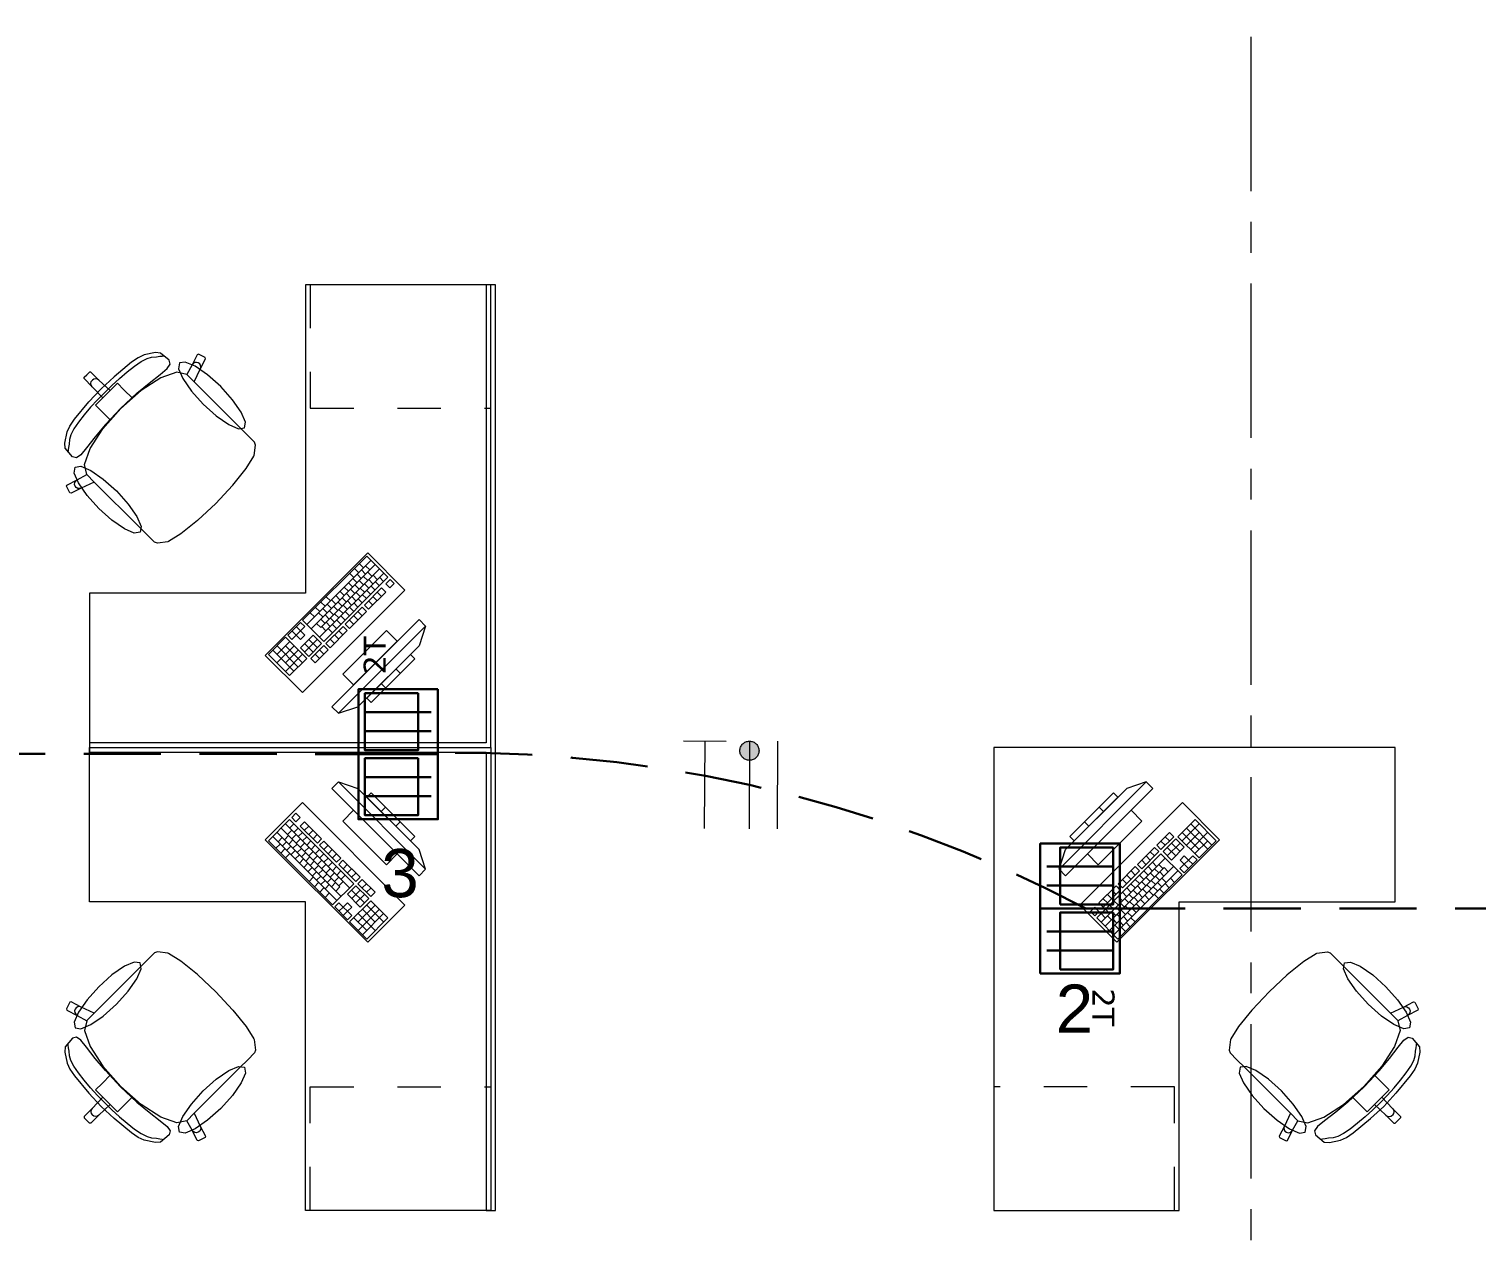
# Model space of a CAD drawing. Header units: inches. Extents: x -19 to 5698, y -728 to 92.
# Drawn here: x 294.611 to 299.299, y 12.737 to 16.637 of the extents above; entities that cross this region are included whole.
import ezdxf

# ---------------------------------------------------------------- set-up
doc = ezdxf.new("R2010")
doc.units = ezdxf.units.IN
doc.header["$MEASUREMENT"] = 0
for name, pattern in [('HIDDEN', [0.375, 0.25, -0.125]), ('Punto & Raya', [0.65, 0.5, -0.075, 0, -0.075]), ('Rayas', [0.282222, 0.141111, -0.141111]), ('RAYITAS', [0.375, 0.25, -0.125])]:
    doc.linetypes.add(name, pattern=pattern)
doc.layers.get('0').update_dxf_attribs({"color": 61})
for name, color, linetype, lineweight in [('00 conduct tomacorr', 120, 'HIDDEN', 30), ('00 IE LUZ EMERGENCIA', 253, 'Continuous', 0), ('T-TECHO-E', 150, 'Continuous', 20), ('TOMACORRIENTE', 22, 'RAYITAS', 9)]:
    doc.layers.add(name, color=color, linetype=linetype, lineweight=lineweight)
doc.layers.add('Interior - Mobiliario', color=7, linetype='Continuous')
doc.layers.add('Marcador - Secciones', color=7, linetype='Continuous')
doc.styles.add('Annotative', font='arial.ttf')

# ---------------------------------------------------------------- blocks, each defined once
blk = doc.blocks.new('CAJA POP UP 6 MODULOS')
at = {"layer": '00 conduct tomacorr', "linetype": 'Continuous'}
for p, q in [((-0.095, -0.165), (-0.095, -0.0151)), ((-0.052, -0.165), (-0.052, -0.0151)), ((0.052, -0.165), (0.052, -0.0151)), ((0.095, -0.165), (0.095, -0.0151)), ((0, -0.165), (0, -0.18))]:
    blk.add_line(p, q, dxfattribs=at)
for points in [[(-0.147, 0), (0.147, 0), (0.147, -0.18), (-0.147, -0.18)], [(0, 0), (0.147, 0), (0.147, -0.18), (0, -0.18)]]:
    blk.add_lwpolyline(points, close=True, dxfattribs=at)
for points in [[(-0.138, -0.045), (-0.009, -0.045), (-0.009, -0.165), (-0.138, -0.165), (-0.138, -0.045)], [(0.009, -0.045), (0.138, -0.045), (0.138, -0.165), (0.009, -0.165), (0.009, -0.045)]]:
    blk.add_lwpolyline(points, dxfattribs=at)
at = {"color": 1, "insert": (-0.1807, -0.168), "char_height": 0.05, "attachment_point": 1, "rotation": 180}
blk.add_mtext_dynamic_manual_height_columns('{\\fVerdana|b0|i0|c0|p34;2T}', width=0.000481, gutter_width=0.1561, heights=[0], dxfattribs=at)
blk = doc.blocks.new('a')
at = {"layer": 'TOMACORRIENTE', "ltscale": 0.05}
h = blk.add_hatch(color=4, dxfattribs=at)
edge = h.paths.add_edge_path()
edge.add_arc((0, 0.0752), 0.0211, 0, 360)
at = {"layer": 'TOMACORRIENTE', "color": 4}
for p, q in [((-0.1455, 0.0963), (-0.0515, 0.0963)), ((-0.0985, 0.0963), (-0.0985, -0.0966)), ((0, 0.0963), (0, -0.0963)), ((0.0623, -0.0963), (0.0623, 0.0963))]:
    blk.add_line(p, q, dxfattribs=at)
blk.add_circle((0, 0.0752), 0.0211, dxfattribs=at)
blk = doc.blocks.new('CABLE 3FACE')
at = {"layer": 'T-TECHO-E', "rotation": 59.94170052614085}
blk.add_blockref('a', (0, 0), dxfattribs=at)

msp = doc.modelspace()

# ---------------------------------------------------------------- linework, layer by layer
at = {"layer": '00 conduct tomacorr'}
for p, q in [((295.7889, 14.2856, -0.0007), (287.4015, 14.2985, -0.0007)), ((301.3566, 13.7856, -0.0007), (298.0348, 13.7856, -0.0007))]:
    msp.add_line(p, q, dxfattribs=at)
msp.add_arc((295.9973, 9.9274, -0.0007), 4.3632, 62.161, 92.7372, dxfattribs=at)
at = {"layer": 'Interior - Mobiliario', "color": 175, "linetype": 'Rayas', "lineweight": 13}
for p, q in [((295.5226, 15.8073), (295.5226, 15.4073)), ((295.5226, 15.4073), (296.1076, 15.4073)), ((295.5226, 12.8073), (295.5226, 13.2073)), ((295.5226, 13.2073), (296.1076, 13.2073)), ((298.3223, 13.2073), (297.7373, 13.2073)), ((298.3223, 12.8073), (298.3223, 13.2073))]:
    msp.add_line(p, q, dxfattribs=at)
at = {"layer": 'Interior - Mobiliario', "color": 175, "linetype": 'Continuous', "lineweight": 13}
for p, q in [((296.1226, 15.8073), (296.0926, 15.8073)), ((296.0926, 15.8073), (296.0926, 14.3223)), ((296.1226, 14.3223), (296.1226, 15.8073)), ((294.9654, 15.5709), (294.9437, 15.556)), ((294.9846, 15.5799), (294.9654, 15.5709)), ((294.975, 15.5583), (294.9939, 15.5683)), ((295.0208, 15.5877), (294.9846, 15.5799)), ((294.9939, 15.5683), (295.0086, 15.5722)), ((295.0086, 15.5722), (295.024, 15.5733)), ((295.0376, 15.5858), (295.0208, 15.5877)), ((295.024, 15.5733), (295.0348, 15.5754)), ((295.0348, 15.5754), (295.0428, 15.5762)), ((295.0654, 15.5626), (295.0376, 15.5858)), ((295.0428, 15.5762), (295.0473, 15.577)), ((295.1568, 15.5806), (295.1398, 15.5475)), ((295.1608, 15.582), (295.1568, 15.5806)), ((295.1822, 15.5711), (295.1608, 15.582)), ((295.1665, 15.534), (295.1835, 15.5671)), ((295.1835, 15.5671), (295.1822, 15.5711)), ((294.8076, 15.5244), (294.799, 15.5159)), ((294.8118, 15.5244), (294.8076, 15.5244)), ((294.8379, 15.4984), (294.8118, 15.5244)), ((294.9437, 15.556), (294.887, 15.5092)), ((294.9047, 15.5037), (294.9294, 15.5249)), ((294.9294, 15.5249), (294.9532, 15.5435)), ((294.9532, 15.5435), (294.975, 15.5583)), ((295.0365, 15.5167), (295.0588, 15.5354)), ((295.0905, 15.524), (295.0386, 15.5056)), ((295.0588, 15.5354), (295.0688, 15.5497)), ((295.0688, 15.5497), (295.0654, 15.5626)), ((295.1225, 15.5165), (295.0905, 15.524)), ((295.1398, 15.5475), (295.1225, 15.5165)), ((295.1434, 15.5521), (295.1398, 15.5475)), ((295.1486, 15.555), (295.1434, 15.5521)), ((295.1469, 15.4922), (295.1665, 15.534)), ((295.1544, 15.5557), (295.1486, 15.555)), ((295.16, 15.5542), (295.1544, 15.5557)), ((295.1646, 15.5506), (295.16, 15.5542)), ((295.1675, 15.5455), (295.1646, 15.5506)), ((295.1665, 15.534), (295.1681, 15.5396)), ((295.1681, 15.5396), (295.1675, 15.5455)), ((294.7905, 15.5074), (294.799, 15.5159)), ((294.7905, 15.5031), (294.7905, 15.5074)), ((294.8166, 15.477), (294.7905, 15.5031)), ((294.8122, 15.4876), (294.8134, 15.4934)), ((294.8133, 15.4819), (294.8122, 15.4876)), ((294.8166, 15.477), (294.8133, 15.4819)), ((294.8134, 15.4934), (294.8167, 15.4983)), ((294.8505, 15.4405), (294.8166, 15.477)), ((294.8215, 15.5015), (294.8167, 15.4983)), ((294.8273, 15.5027), (294.8215, 15.5015)), ((294.833, 15.5016), (294.8273, 15.5027)), ((294.8379, 15.4984), (294.833, 15.5016)), ((294.8744, 15.4644), (294.8379, 15.4984)), ((294.887, 15.5092), (294.8448, 15.4701)), ((294.8566, 15.4584), (294.88, 15.4812)), ((294.8981, 15.488), (294.8744, 15.4644)), ((294.88, 15.4812), (294.9047, 15.5037)), ((294.9192, 15.4669), (294.8981, 15.488)), ((294.961, 15.4561), (295.0004, 15.4888)), ((295.0386, 15.5056), (294.9747, 15.4643)), ((295.0004, 15.4888), (295.0365, 15.5167)), ((295.1227, 15.5165), (295.1225, 15.5165)), ((295.1227, 15.5165), (295.1469, 15.4922)), ((295.2948, 15.3444), (295.1469, 15.4922)), ((294.7589, 15.3712), (294.8057, 15.4279)), ((294.8057, 15.4279), (294.8448, 15.4701)), ((294.8338, 15.4349), (294.8112, 15.4103)), ((294.8269, 15.4169), (294.8505, 15.4405)), ((294.8566, 15.4584), (294.8338, 15.4349)), ((294.8505, 15.4405), (294.8625, 15.4524)), ((294.8744, 15.4644), (294.8625, 15.4524)), ((294.9083, 15.4066), (294.961, 15.4561)), ((294.9466, 15.4395), (294.9087, 15.4062)), ((294.9466, 15.4395), (294.9192, 15.4669)), ((294.9747, 15.4643), (294.9466, 15.4395)), ((294.79, 15.3855), (294.7714, 15.3617)), ((294.8112, 15.4103), (294.79, 15.3855)), ((294.8481, 15.3957), (294.8269, 15.4169)), ((294.8754, 15.3683), (294.8481, 15.3957)), ((294.9083, 15.4066), (294.8588, 15.3539)), ((294.8754, 15.3683), (294.9087, 15.4062)), ((294.7272, 15.2941), (294.735, 15.3303)), ((294.735, 15.3303), (294.744, 15.3495)), ((294.744, 15.3495), (294.7589, 15.3712)), ((294.7566, 15.3399), (294.7466, 15.321)), ((294.7714, 15.3617), (294.7566, 15.3399)), ((294.8093, 15.2764), (294.8506, 15.3402)), ((294.8588, 15.3539), (294.8261, 15.3146)), ((294.8506, 15.3402), (294.8754, 15.3683)), ((295.3203, 15.3189), (295.2948, 15.3444)), ((294.7291, 15.2774), (294.7272, 15.2941)), ((294.7416, 15.2909), (294.7395, 15.2801)), ((294.7427, 15.3063), (294.7416, 15.2909)), ((294.7466, 15.321), (294.7427, 15.3063)), ((294.8261, 15.3146), (294.7982, 15.2784)), ((295.3422, 15.2969), (295.3203, 15.3189)), ((295.3411, 15.2537), (295.3451, 15.2876)), ((295.3451, 15.2876), (295.3422, 15.2969)), ((294.7523, 15.2495), (294.7291, 15.2774)), ((294.7388, 15.2721), (294.738, 15.2676)), ((294.7395, 15.2801), (294.7388, 15.2721)), ((294.7652, 15.2461), (294.7523, 15.2495)), ((294.7796, 15.2561), (294.7652, 15.2461)), ((294.7982, 15.2784), (294.7796, 15.2561)), ((294.791, 15.2244), (294.8093, 15.2764)), ((295.3153, 15.2115), (295.3402, 15.2516)), ((295.3402, 15.2516), (295.3411, 15.2537)), ((294.7674, 15.1751), (294.7984, 15.1924)), ((294.7984, 15.1924), (294.791, 15.2244)), ((294.7985, 15.1922), (294.7984, 15.1924)), ((294.7985, 15.1922), (294.8227, 15.168)), ((295.2717, 15.1579), (295.3153, 15.2115)), ((294.733, 15.1541), (294.7343, 15.1581)), ((294.7438, 15.1327), (294.733, 15.1541)), ((294.7343, 15.1581), (294.7674, 15.1751)), ((294.7809, 15.1484), (294.7478, 15.1314)), ((294.7592, 15.1605), (294.7599, 15.1663)), ((294.7607, 15.1549), (294.7592, 15.1605)), ((294.7599, 15.1663), (294.7628, 15.1715)), ((294.7643, 15.1503), (294.7607, 15.1549)), ((294.7628, 15.1715), (294.7674, 15.1751)), ((294.7694, 15.1475), (294.7643, 15.1503)), ((294.7753, 15.1468), (294.7694, 15.1475)), ((294.7809, 15.1484), (294.7753, 15.1468)), ((294.8227, 15.168), (294.7809, 15.1484)), ((294.9705, 15.0201), (294.8227, 15.168)), ((295.2162, 15.0987), (295.2711, 15.157)), ((295.2711, 15.157), (295.2717, 15.1579)), ((294.7478, 15.1314), (294.7438, 15.1327)), ((295.2162, 15.0987), (295.1579, 15.0439)), ((294.9961, 14.9946), (294.9705, 15.0201)), ((295.157, 15.0432), (295.1034, 14.9996)), ((295.1579, 15.0439), (295.157, 15.0432)), ((295.018, 14.9727), (294.9961, 14.9946)), ((295.0273, 14.9698), (295.018, 14.9727)), ((295.0612, 14.9738), (295.0273, 14.9698)), ((295.0633, 14.9747), (295.0612, 14.9738)), ((295.1034, 14.9996), (295.0633, 14.9747)), ((295.7056, 14.9278), (295.4979, 14.72)), ((295.7194, 14.914), (295.5116, 14.7063)), ((295.7742, 14.8592), (295.7056, 14.9278)), ((295.7331, 14.9003), (295.5254, 14.6926)), ((295.7605, 14.8729), (295.5528, 14.6652)), ((295.7468, 14.8866), (295.5564, 14.6962)), ((295.6503, 14.8724), (295.664, 14.8587)), ((295.6658, 14.8879), (295.6796, 14.8742)), ((295.6744, 14.869), (295.6881, 14.8553)), ((295.6814, 14.9035), (295.6951, 14.8898)), ((295.6882, 14.8829), (295.7019, 14.8692)), ((295.695, 14.8622), (295.7087, 14.8485)), ((295.7021, 14.8967), (295.7158, 14.883)), ((295.7088, 14.8761), (295.7226, 14.8624)), ((295.726, 14.8658), (295.7397, 14.8521)), ((295.5665, 14.6515), (295.7742, 14.8592)), ((295.6328, 14.8275), (295.6465, 14.8138)), ((295.6467, 14.8413), (295.6604, 14.8276)), ((295.6535, 14.8207), (295.6672, 14.807)), ((295.6605, 14.8552), (295.6742, 14.8415)), ((295.6673, 14.8346), (295.681, 14.8208)), ((295.6811, 14.8484), (295.6949, 14.8347)), ((295.6845, 14.8243), (295.6982, 14.8106)), ((295.7534, 14.8246), (295.698, 14.7692)), ((295.6983, 14.8382), (295.712, 14.8244)), ((295.7051, 14.8175), (295.7188, 14.8038)), ((295.7122, 14.852), (295.7259, 14.8383)), ((295.719, 14.8314), (295.7327, 14.8176)), ((295.7328, 14.8452), (295.7465, 14.8315)), ((295.7467, 14.8591), (295.7604, 14.8453)), ((295.7671, 14.8109), (295.7534, 14.8246)), ((295.7811, 14.8523), (295.7672, 14.8385)), ((295.7672, 14.8385), (295.7809, 14.8248)), ((295.7809, 14.8248), (295.7948, 14.8386)), ((295.7948, 14.8386), (295.7811, 14.8523)), ((295.5568, 14.7789), (295.5705, 14.7652)), ((295.5741, 14.7962), (295.5878, 14.7825)), ((295.5774, 14.7721), (295.5911, 14.7584)), ((295.5913, 14.786), (295.605, 14.7722)), ((295.6051, 14.7998), (295.6188, 14.7861)), ((295.6119, 14.7792), (295.6256, 14.7655)), ((295.619, 14.8136), (295.6327, 14.7999)), ((295.6258, 14.793), (295.6395, 14.7793)), ((295.6291, 14.7689), (295.6428, 14.7552)), ((295.6396, 14.8069), (295.6533, 14.7931)), ((295.6429, 14.7828), (295.6566, 14.769)), ((295.6568, 14.7966), (295.6705, 14.7829)), ((295.6636, 14.776), (295.6773, 14.7623)), ((295.6706, 14.8105), (295.6843, 14.7967)), ((295.6774, 14.7898), (295.6911, 14.7761)), ((295.6913, 14.8037), (295.705, 14.79)), ((295.698, 14.7692), (295.7117, 14.7555)), ((295.7117, 14.7555), (295.7671, 14.8109)), ((295.7118, 14.7831), (295.7255, 14.7694)), ((295.7257, 14.7969), (295.7394, 14.7832)), ((295.7395, 14.8108), (295.7532, 14.7971)), ((295.5222, 14.7443), (295.5359, 14.7306)), ((295.5395, 14.7616), (295.5532, 14.7479)), ((295.5497, 14.7444), (295.5634, 14.7307)), ((295.5565, 14.7238), (295.5702, 14.7101)), ((295.5636, 14.7583), (295.5773, 14.7445)), ((295.5704, 14.7376), (295.5841, 14.7239)), ((295.5842, 14.7515), (295.5979, 14.7378)), ((295.5875, 14.7274), (295.6013, 14.7137)), ((295.8753, 14.7224), (295.5925, 14.4396)), ((295.5981, 14.7653), (295.6118, 14.7516)), ((295.6014, 14.7412), (295.6151, 14.7275)), ((295.6152, 14.7551), (295.629, 14.7414)), ((295.622, 14.7344), (295.6357, 14.7207)), ((295.6911, 14.7623), (295.6357, 14.7069)), ((295.6359, 14.7483), (295.6496, 14.7346)), ((295.6494, 14.6932), (295.7048, 14.7486)), ((295.6495, 14.7208), (295.6632, 14.7071)), ((295.6497, 14.7621), (295.6634, 14.7484)), ((295.6634, 14.7346), (295.6771, 14.7209)), ((295.6772, 14.7485), (295.6909, 14.7348)), ((295.7048, 14.7486), (295.6911, 14.7623)), ((295.8965, 14.7012), (295.8753, 14.7224)), ((295.491, 14.7131), (295.4495, 14.6716)), ((295.4633, 14.6854), (295.477, 14.6717)), ((295.4909, 14.6856), (295.477, 14.6717)), ((295.4772, 14.6993), (295.4909, 14.6856)), ((295.4909, 14.6856), (295.5047, 14.6994)), ((295.5046, 14.6718), (295.4909, 14.6856)), ((295.5047, 14.6994), (295.491, 14.7131)), ((295.4979, 14.72), (295.5665, 14.6515)), ((295.5427, 14.7099), (295.5564, 14.6962)), ((295.5598, 14.6997), (295.5736, 14.686)), ((295.6288, 14.7), (295.5734, 14.6446)), ((295.5737, 14.7135), (295.5874, 14.6998)), ((295.5805, 14.6929), (295.5942, 14.6792)), ((295.5871, 14.6309), (295.6425, 14.6863)), ((295.5943, 14.7067), (295.608, 14.693)), ((295.6082, 14.7206), (295.6219, 14.7069)), ((295.6137, 14.4184), (295.8965, 14.7012)), ((295.6149, 14.6862), (295.6286, 14.6724)), ((295.7692, 14.6871), (295.6278, 14.5457)), ((295.6425, 14.6863), (295.6288, 14.7)), ((295.6357, 14.7069), (295.6494, 14.6932)), ((295.8046, 14.6517), (295.7692, 14.6871)), ((295.8965, 14.7012), (295.8753, 14.6376)), ((295.4425, 14.6647), (295.3872, 14.6093)), ((295.47, 14.6372), (295.4146, 14.5818)), ((295.4563, 14.6509), (295.4147, 14.6094)), ((295.4149, 14.637), (295.4834, 14.5684)), ((295.4424, 14.6371), (295.4973, 14.5822)), ((295.5111, 14.5961), (295.4425, 14.6647)), ((295.4495, 14.6716), (295.4632, 14.6579)), ((295.4632, 14.6579), (295.477, 14.6717)), ((295.477, 14.6717), (295.4907, 14.658)), ((295.5322, 14.672), (295.4906, 14.6304)), ((295.4906, 14.6304), (295.518, 14.603)), ((295.4907, 14.658), (295.5046, 14.6718)), ((295.5459, 14.6583), (295.5043, 14.6167)), ((295.5045, 14.6443), (295.5319, 14.6169)), ((295.518, 14.603), (295.5596, 14.6446)), ((295.5183, 14.6581), (295.5457, 14.6307)), ((295.5664, 14.6377), (295.5249, 14.5962)), ((295.5596, 14.6446), (295.5322, 14.672)), ((295.5802, 14.624), (295.5664, 14.6377)), ((295.5734, 14.6446), (295.5871, 14.6309)), ((295.5872, 14.6585), (295.6009, 14.6448)), ((295.6011, 14.6723), (295.6148, 14.6586)), ((295.6632, 14.5103), (295.8046, 14.6517)), ((295.8753, 14.6376), (295.6773, 14.4396)), ((295.3872, 14.6093), (295.4557, 14.5407)), ((295.401, 14.6231), (295.4696, 14.5545)), ((295.4974, 14.6098), (295.442, 14.5544)), ((295.4837, 14.6235), (295.4421, 14.582)), ((295.4557, 14.5407), (295.5111, 14.5961)), ((295.5249, 14.5962), (295.5386, 14.5824)), ((295.5386, 14.5824), (295.5802, 14.624)), ((295.5387, 14.61), (295.5525, 14.5963)), ((295.5526, 14.6238), (295.5663, 14.6101)), ((295.847, 14.6093), (295.7056, 14.4679)), ((295.7198, 14.4537), (295.8612, 14.5952)), ((295.8612, 14.5952), (295.847, 14.6093)), ((295.6278, 14.5457), (295.6632, 14.5103)), ((295.7999, 14.5622), (295.814, 14.548)), ((295.7527, 14.515), (295.7669, 14.5009)), ((295.5925, 14.4396), (295.6137, 14.4184)), ((295.6137, 14.4184), (295.6773, 14.4396)), ((295.7056, 14.4679), (295.7198, 14.4537)), ((294.8076, 14.3223), (294.8076, 14.2923)), ((296.0926, 14.3223), (294.8076, 14.3223)), ((296.1226, 14.2923), (296.1226, 14.3223)), ((294.8076, 14.2923), (296.0926, 14.2923)), ((296.0926, 14.2923), (296.0926, 12.8073)), ((296.1226, 12.8073), (296.1226, 14.2923)), ((295.6137, 14.1962), (295.5925, 14.175)), ((295.5925, 14.175), (295.8753, 13.8921)), ((295.8965, 13.9134), (295.6137, 14.1962)), ((295.6137, 14.1962), (295.6773, 14.175)), ((295.6773, 14.175), (295.8753, 13.977)), ((295.7198, 14.1608), (295.7056, 14.1467)), ((295.8612, 14.0194), (295.7198, 14.1608)), ((298.2312, 14.1962), (297.9484, 13.9134)), ((297.9696, 13.8921), (298.2525, 14.175)), ((297.9696, 13.977), (298.1676, 14.175)), ((298.1252, 14.1608), (297.9838, 14.0194)), ((298.1393, 14.1467), (298.1252, 14.1608)), ((298.2312, 14.1962), (298.1676, 14.175)), ((298.2525, 14.175), (298.2312, 14.1962)), ((295.7056, 14.1467), (295.847, 14.0053)), ((295.7527, 14.0996), (295.7669, 14.1137)), ((297.9979, 14.0053), (298.1393, 14.1467)), ((298.0922, 14.0996), (298.078, 14.1137)), ((295.4557, 14.0739), (295.3872, 14.0053)), ((295.6634, 13.8662), (295.4557, 14.0739)), ((295.4763, 14.0945), (295.4626, 14.0807)), ((295.4626, 14.0807), (295.4764, 14.0669)), ((295.4901, 14.0806), (295.4763, 14.0945)), ((295.4764, 14.0669), (295.4901, 14.0806)), ((295.504, 14.0668), (295.4903, 14.0531)), ((295.5594, 14.0114), (295.504, 14.0668)), ((295.6632, 14.1043), (295.6278, 14.0689)), ((295.6278, 14.0689), (295.7692, 13.9275)), ((295.8046, 13.9629), (295.6632, 14.1043)), ((295.7999, 14.0524), (295.814, 14.0666)), ((298.045, 14.0524), (298.0309, 14.0666)), ((298.1817, 14.1043), (298.0403, 13.9629)), ((298.0757, 13.9275), (298.2171, 14.0689)), ((298.2171, 14.0689), (298.1817, 14.1043)), ((298.3892, 14.0739), (298.3338, 14.0185)), ((298.4578, 14.0053), (298.3892, 14.0739)), ((295.4009, 14.019), (295.6086, 13.8113)), ((295.4146, 14.0328), (295.6223, 13.825)), ((295.4283, 14.0465), (295.6187, 13.8561)), ((295.4388, 14.0085), (295.4525, 14.0222)), ((295.442, 14.0602), (295.6497, 13.8525)), ((295.4491, 14.0257), (295.4628, 14.0394)), ((295.4559, 14.0463), (295.4696, 14.06)), ((295.4629, 14.0118), (295.4766, 14.0256)), ((295.4697, 14.0325), (295.4834, 14.0462)), ((295.4836, 14.0186), (295.4973, 14.0324)), ((295.4903, 14.0531), (295.5457, 13.9977)), ((295.4974, 14.0048), (295.5111, 14.0185)), ((295.5041, 14.0392), (295.5178, 14.0529)), ((295.518, 14.0254), (295.5317, 14.0391)), ((295.5318, 14.0115), (295.5455, 14.0252)), ((295.847, 14.0053), (295.8612, 14.0194)), ((297.9838, 14.0194), (297.9979, 14.0053)), ((298.3063, 14.0321), (298.2648, 13.9906)), ((298.2785, 13.9769), (298.32, 14.0184)), ((298.3062, 14.0046), (298.2925, 14.0183)), ((298.32, 14.0184), (298.3063, 14.0321)), ((298.3338, 14.0185), (298.4024, 13.9499)), ((298.3475, 14.0048), (298.4029, 14.0602)), ((298.4025, 13.9775), (298.3477, 14.0324)), ((298.3612, 13.9911), (298.4028, 14.0326)), ((298.4301, 13.9776), (298.3615, 14.0462)), ((298.375, 13.9774), (298.4303, 14.0328)), ((298.4439, 13.9915), (298.3754, 14.06)), ((295.3872, 14.0053), (295.5949, 13.7976)), ((295.4114, 13.9811), (295.4251, 13.9948)), ((295.4182, 14.0017), (295.4319, 14.0154)), ((295.427, 13.9655), (295.4407, 13.9792)), ((295.432, 13.9879), (295.4457, 14.0016)), ((295.4459, 13.974), (295.4596, 13.9877)), ((295.4527, 13.9947), (295.4664, 14.0084)), ((295.4597, 13.9602), (295.4734, 13.9739)), ((295.4665, 13.9808), (295.4802, 13.9945)), ((295.4768, 13.998), (295.4905, 14.0117)), ((295.4804, 13.967), (295.4941, 13.9807)), ((295.4906, 13.9842), (295.5043, 13.9979)), ((295.5045, 13.9703), (295.5182, 13.984)), ((295.5112, 13.9909), (295.525, 14.0047)), ((295.5251, 13.9771), (295.5388, 13.9908)), ((295.5389, 13.9632), (295.5527, 13.977)), ((295.5457, 13.9977), (295.5594, 14.0114)), ((295.5663, 14.0045), (295.5526, 13.9907)), ((295.5526, 13.9907), (295.608, 13.9354)), ((295.6217, 13.9491), (295.5663, 14.0045)), ((295.5664, 13.9769), (295.5802, 13.9906)), ((295.5803, 13.963), (295.594, 13.9768)), ((295.8965, 13.9134), (295.8753, 13.977)), ((297.9484, 13.9134), (297.9696, 13.977)), ((298.2579, 13.9837), (298.2025, 13.9283)), ((298.2716, 13.97), (298.2579, 13.9837)), ((298.2648, 13.9906), (298.2785, 13.9769)), ((298.2923, 13.9907), (298.2786, 14.0045)), ((298.3269, 14.0116), (298.2853, 13.97)), ((298.2991, 13.9563), (298.3406, 13.9979)), ((298.3266, 13.9565), (298.2992, 13.9839)), ((298.3128, 13.9426), (298.3543, 13.9842)), ((298.3405, 13.9703), (298.313, 13.9977)), ((298.3543, 13.9842), (298.3269, 14.0116)), ((298.3887, 13.9636), (298.4302, 14.0052)), ((298.4024, 13.9499), (298.4578, 14.0053)), ((295.4425, 13.9499), (295.4563, 13.9636)), ((295.4736, 13.9463), (295.4873, 13.9601)), ((295.4874, 13.9325), (295.5011, 13.9462)), ((295.4942, 13.9531), (295.5079, 13.9668)), ((295.5013, 13.9186), (295.515, 13.9324)), ((295.5081, 13.9393), (295.5218, 13.953)), ((295.5183, 13.9565), (295.532, 13.9702)), ((295.5219, 13.9254), (295.5356, 13.9391)), ((295.5322, 13.9426), (295.5459, 13.9563)), ((295.5357, 13.9116), (295.5495, 13.9253)), ((295.546, 13.9288), (295.5597, 13.9425)), ((295.5528, 13.9494), (295.5665, 13.9631)), ((295.5598, 13.9149), (295.5736, 13.9286)), ((295.5666, 13.9356), (295.5804, 13.9493)), ((295.5805, 13.9217), (295.5942, 13.9354)), ((295.5941, 13.9492), (295.6078, 13.9629)), ((295.608, 13.9354), (295.6217, 13.9491)), ((295.6286, 13.9421), (295.6149, 13.9284)), ((295.6149, 13.9284), (295.6703, 13.873)), ((295.684, 13.8868), (295.6286, 13.9421)), ((295.6288, 13.9146), (295.6425, 13.9283)), ((295.7692, 13.9275), (295.8046, 13.9629)), ((298.0403, 13.9629), (298.0757, 13.9275)), ((298.2784, 13.9631), (298.0707, 13.7554)), ((298.0844, 13.7417), (298.2921, 13.9494)), ((298.2025, 13.9283), (298.2162, 13.9146)), ((298.2162, 13.9146), (298.2716, 13.97)), ((298.23, 13.9284), (298.2163, 13.9421)), ((298.2439, 13.9423), (298.2302, 13.956)), ((298.2577, 13.9561), (298.244, 13.9698)), ((298.2644, 13.9217), (298.2507, 13.9354)), ((298.2851, 13.9149), (298.2714, 13.9286)), ((298.347, 13.8945), (298.2784, 13.9631)), ((298.2853, 13.97), (298.3128, 13.9426)), ((298.3541, 13.929), (298.3402, 13.9152)), ((298.3542, 13.9566), (298.3403, 13.9427)), ((298.3403, 13.9427), (298.3541, 13.929)), ((298.3539, 13.9015), (298.3955, 13.943)), ((298.3541, 13.929), (298.3679, 13.9429)), ((298.3678, 13.9153), (298.3541, 13.929)), ((298.3679, 13.9429), (298.3542, 13.9566)), ((298.3817, 13.9567), (298.3679, 13.9429)), ((298.3816, 13.9292), (298.3679, 13.9429)), ((298.3955, 13.943), (298.3817, 13.9567)), ((295.5151, 13.9048), (295.5288, 13.9185)), ((295.5187, 13.8738), (295.5324, 13.8875)), ((295.529, 13.8909), (295.5427, 13.9047)), ((295.5428, 13.8771), (295.5565, 13.8908)), ((295.5496, 13.8977), (295.5633, 13.9115)), ((295.5567, 13.8633), (295.5704, 13.877)), ((295.5634, 13.8839), (295.5772, 13.8976)), ((295.5737, 13.9011), (295.5874, 13.9148)), ((295.5773, 13.87), (295.591, 13.8838)), ((295.5875, 13.8872), (295.6013, 13.9009)), ((295.5943, 13.9079), (295.608, 13.9216)), ((295.6014, 13.8734), (295.6151, 13.8871)), ((295.6082, 13.894), (295.6219, 13.9077)), ((295.622, 13.8802), (295.6357, 13.8939)), ((295.6426, 13.9007), (295.6563, 13.9144)), ((295.6564, 13.8869), (295.6702, 13.9006)), ((295.6703, 13.873), (295.684, 13.8868)), ((295.6909, 13.8798), (295.6772, 13.8661)), ((295.7325, 13.8383), (295.6909, 13.8798)), ((295.8753, 13.8921), (295.8965, 13.9134)), ((297.9484, 13.9134), (297.9696, 13.8921)), ((298.0981, 13.728), (298.2885, 13.9184)), ((298.1119, 13.7143), (298.3196, 13.922)), ((298.1256, 13.7005), (298.3333, 13.9083)), ((298.1393, 13.6868), (298.347, 13.8945)), ((298.1955, 13.9214), (298.1402, 13.866)), ((298.1539, 13.8523), (298.2093, 13.9077)), ((298.1677, 13.8661), (298.154, 13.8798)), ((298.1816, 13.88), (298.1678, 13.8937)), ((298.1954, 13.8938), (298.1817, 13.9075)), ((298.2091, 13.8663), (298.1953, 13.88)), ((298.2093, 13.9077), (298.1955, 13.9214)), ((298.2229, 13.8802), (298.2092, 13.8939)), ((298.2367, 13.894), (298.223, 13.9077)), ((298.2435, 13.8734), (298.2298, 13.8871)), ((298.2506, 13.9079), (298.2369, 13.9216)), ((298.2574, 13.8872), (298.2437, 13.9009)), ((298.2712, 13.9011), (298.2575, 13.9148)), ((298.2746, 13.877), (298.2608, 13.8907)), ((298.2884, 13.8908), (298.2747, 13.9045)), ((298.2952, 13.8702), (298.2815, 13.8839)), ((298.3023, 13.9047), (298.2885, 13.9184)), ((298.3228, 13.8703), (298.309, 13.884)), ((298.3402, 13.9152), (298.3539, 13.9015)), ((295.536, 13.8565), (295.5497, 13.8702)), ((295.5533, 13.8392), (295.567, 13.8529)), ((295.5705, 13.8494), (295.5842, 13.8631)), ((295.5706, 13.8218), (295.5843, 13.8356)), ((295.5911, 13.8562), (295.6049, 13.8699)), ((295.5949, 13.7976), (295.6634, 13.8662)), ((295.605, 13.8423), (295.6187, 13.8561)), ((295.6152, 13.8595), (295.629, 13.8732)), ((295.6704, 13.8593), (295.6429, 13.8318)), ((295.6429, 13.8318), (295.6845, 13.7903)), ((295.6566, 13.8455), (295.6982, 13.804)), ((295.6568, 13.818), (295.6842, 13.8454)), ((295.7119, 13.8177), (295.6704, 13.8593)), ((295.6706, 13.8041), (295.6981, 13.8316)), ((295.6772, 13.8661), (295.7188, 13.8246)), ((295.6911, 13.8523), (295.7048, 13.866)), ((295.7049, 13.8384), (295.7186, 13.8521)), ((295.7188, 13.8246), (295.7325, 13.8383)), ((298.1332, 13.8591), (298.0778, 13.8037)), ((298.0916, 13.79), (298.1469, 13.8453)), ((298.1192, 13.8176), (298.1055, 13.8314)), ((298.1331, 13.8315), (298.1194, 13.8452)), ((298.1469, 13.8453), (298.1332, 13.8591)), ((298.1402, 13.866), (298.1539, 13.8523)), ((298.1675, 13.8248), (298.1538, 13.8385)), ((298.1814, 13.8386), (298.1676, 13.8523)), ((298.1881, 13.818), (298.1744, 13.8317)), ((298.1952, 13.8525), (298.1815, 13.8662)), ((298.202, 13.8318), (298.1883, 13.8455)), ((298.2158, 13.8457), (298.2021, 13.8594)), ((298.2192, 13.8216), (298.2055, 13.8353)), ((298.2297, 13.8595), (298.216, 13.8732)), ((298.233, 13.8354), (298.2193, 13.8491)), ((298.2469, 13.8493), (298.2332, 13.863)), ((298.2537, 13.8286), (298.2399, 13.8423)), ((298.2607, 13.8631), (298.247, 13.8768)), ((298.2675, 13.8425), (298.2538, 13.8562)), ((298.2708, 13.8184), (298.2571, 13.8321)), ((298.2814, 13.8563), (298.2676, 13.87)), ((298.2881, 13.8357), (298.2744, 13.8494)), ((298.3055, 13.853), (298.2917, 13.8667)), ((295.6155, 13.8044), (295.6018, 13.7907)), ((295.6018, 13.7907), (295.6433, 13.7491)), ((295.6294, 13.7906), (295.6155, 13.8044)), ((295.6156, 13.7768), (295.6294, 13.7906)), ((295.6431, 13.8043), (295.6294, 13.7906)), ((295.6294, 13.7906), (295.6432, 13.7767)), ((295.6569, 13.7904), (295.6431, 13.8043)), ((295.6432, 13.7767), (295.6569, 13.7904)), ((295.7188, 13.8108), (295.6503, 13.7422)), ((295.6778, 13.7421), (295.7327, 13.7969)), ((295.678, 13.7145), (295.7465, 13.7831)), ((295.6845, 13.7903), (295.7119, 13.8177)), ((295.6914, 13.7834), (295.7329, 13.7418)), ((295.7051, 13.7971), (295.7605, 13.7417)), ((295.7742, 13.7554), (295.7188, 13.8108)), ((298.064, 13.7898), (298.0501, 13.776)), ((298.0777, 13.7761), (298.064, 13.7898)), ((298.0778, 13.8037), (298.0916, 13.79)), ((298.1054, 13.8038), (298.0917, 13.8175)), ((298.1121, 13.7694), (298.0984, 13.7831)), ((298.126, 13.7832), (298.1123, 13.7969)), ((298.1398, 13.7971), (298.1261, 13.8108)), ((298.1466, 13.7764), (298.1329, 13.7902)), ((298.1537, 13.8109), (298.1399, 13.8246)), ((298.1605, 13.7903), (298.1467, 13.804)), ((298.1743, 13.8041), (298.1606, 13.8178)), ((298.1776, 13.78), (298.1639, 13.7937)), ((298.1915, 13.7939), (298.1778, 13.8076)), ((298.1983, 13.7732), (298.1846, 13.787)), ((298.2053, 13.8077), (298.1916, 13.8214)), ((298.2121, 13.7871), (298.1984, 13.8008)), ((298.226, 13.8009), (298.2122, 13.8147)), ((298.2398, 13.8148), (298.2261, 13.8285)), ((295.6295, 13.763), (295.6432, 13.7767)), ((295.657, 13.7629), (295.6432, 13.7767)), ((295.6433, 13.7491), (295.657, 13.7629)), ((295.6503, 13.7422), (295.7056, 13.6868)), ((295.664, 13.7559), (295.7055, 13.7144)), ((295.6777, 13.7696), (295.7331, 13.7143)), ((295.6918, 13.7007), (295.7604, 13.7692)), ((295.7056, 13.6868), (295.7742, 13.7554)), ((298.0501, 13.776), (298.0639, 13.7623)), ((298.0639, 13.7623), (298.0777, 13.7761)), ((298.0707, 13.7554), (298.1393, 13.6868)), ((298.0983, 13.7555), (298.0846, 13.7692)), ((298.1189, 13.7487), (298.1052, 13.7625)), ((298.1328, 13.7626), (298.119, 13.7763)), ((298.1361, 13.7385), (298.1224, 13.7522)), ((298.1499, 13.7523), (298.1362, 13.7661)), ((298.1567, 13.7317), (298.143, 13.7454)), ((298.1638, 13.7662), (298.1501, 13.7799)), ((298.1706, 13.7455), (298.1569, 13.7593)), ((298.1791, 13.7266), (298.1654, 13.7404)), ((298.1844, 13.7594), (298.1707, 13.7731)), ((298.1947, 13.7422), (298.181, 13.7559)), ((298.1429, 13.7179), (298.1292, 13.7316)), ((298.1635, 13.7111), (298.1498, 13.7248)), ((295.0273, 13.6448), (295.018, 13.6419)), ((295.0612, 13.6408), (295.0273, 13.6448)), ((298.7837, 13.6408), (298.8176, 13.6448)), ((298.8176, 13.6448), (298.8269, 13.6419)), ((294.9961, 13.62), (294.9705, 13.5945)), ((295.018, 13.6419), (294.9961, 13.62)), ((295.0633, 13.6399), (295.0612, 13.6408)), ((295.1034, 13.615), (295.0633, 13.6399)), ((295.157, 13.5714), (295.1034, 13.615)), ((298.6879, 13.5714), (298.7415, 13.615)), ((298.7415, 13.615), (298.7816, 13.6399)), ((298.7816, 13.6399), (298.7837, 13.6408)), ((298.8269, 13.6419), (298.8489, 13.62)), ((298.8489, 13.62), (298.8744, 13.5945)), ((294.9705, 13.5945), (294.8227, 13.4466)), ((295.1579, 13.5707), (295.157, 13.5714)), ((295.2162, 13.5159), (295.1579, 13.5707)), ((298.6287, 13.5159), (298.6871, 13.5707)), ((298.6871, 13.5707), (298.6879, 13.5714)), ((298.8744, 13.5945), (299.0222, 13.4466)), ((295.2162, 13.5159), (295.2711, 13.4575)), ((298.6287, 13.5159), (298.5739, 13.4575)), ((294.7438, 13.4819), (294.733, 13.4605)), ((294.733, 13.4605), (294.7343, 13.4564)), ((294.7343, 13.4564), (294.7674, 13.4395)), ((294.7478, 13.4832), (294.7438, 13.4819)), ((294.7809, 13.4662), (294.7478, 13.4832)), ((294.7607, 13.4597), (294.7592, 13.4541)), ((294.7643, 13.4643), (294.7607, 13.4597)), ((294.7694, 13.4671), (294.7643, 13.4643)), ((294.7753, 13.4678), (294.7694, 13.4671)), ((294.7809, 13.4662), (294.7753, 13.4678)), ((294.8227, 13.4466), (294.7809, 13.4662)), ((295.2711, 13.4575), (295.2717, 13.4567)), ((295.2717, 13.4567), (295.3153, 13.4031)), ((298.5732, 13.4567), (298.5296, 13.4031)), ((298.5739, 13.4575), (298.5732, 13.4567)), ((299.0222, 13.4466), (299.064, 13.4662)), ((299.064, 13.4662), (299.0971, 13.4832)), ((299.064, 13.4662), (299.0697, 13.4678)), ((299.0697, 13.4678), (299.0755, 13.4671)), ((299.0755, 13.4671), (299.0806, 13.4643)), ((299.1106, 13.4564), (299.0775, 13.4395)), ((299.0806, 13.4643), (299.0842, 13.4597)), ((299.0842, 13.4597), (299.0858, 13.4541)), ((299.0971, 13.4832), (299.1011, 13.4819)), ((299.1011, 13.4819), (299.112, 13.4605)), ((299.112, 13.4605), (299.1106, 13.4564)), ((294.7592, 13.4541), (294.7599, 13.4482)), ((294.7599, 13.4482), (294.7628, 13.4431)), ((294.7628, 13.4431), (294.7674, 13.4395)), ((294.7674, 13.4395), (294.7984, 13.4221)), ((294.7984, 13.4221), (294.791, 13.3902)), ((294.7985, 13.4224), (294.7984, 13.4221)), ((294.7985, 13.4224), (294.8227, 13.4466)), ((299.0465, 13.4224), (299.0222, 13.4466)), ((299.0775, 13.4395), (299.0465, 13.4221)), ((299.0465, 13.4224), (299.0465, 13.4221)), ((299.0465, 13.4221), (299.054, 13.3902)), ((299.0822, 13.4431), (299.0775, 13.4395)), ((299.085, 13.4482), (299.0822, 13.4431)), ((299.0858, 13.4541), (299.085, 13.4482)), ((294.7523, 13.3651), (294.7291, 13.3372)), ((294.7652, 13.3685), (294.7523, 13.3651)), ((294.7796, 13.3585), (294.7652, 13.3685)), ((294.791, 13.3902), (294.8093, 13.3382)), ((295.3153, 13.4031), (295.3402, 13.363)), ((295.3402, 13.363), (295.3411, 13.3609)), ((298.5047, 13.363), (298.5038, 13.3609)), ((298.5296, 13.4031), (298.5047, 13.363)), ((299.054, 13.3902), (299.0356, 13.3382)), ((299.0654, 13.3585), (299.0797, 13.3685)), ((299.0797, 13.3685), (299.0926, 13.3651)), ((299.0926, 13.3651), (299.1158, 13.3372)), ((294.7291, 13.3372), (294.7272, 13.3205)), ((294.7272, 13.3205), (294.735, 13.2843)), ((294.7388, 13.3425), (294.738, 13.347)), ((294.7395, 13.3345), (294.7388, 13.3425)), ((294.7416, 13.3237), (294.7395, 13.3345)), ((294.7427, 13.3083), (294.7416, 13.3237)), ((294.7982, 13.3362), (294.7796, 13.3585)), ((294.8261, 13.3), (294.7982, 13.3362)), ((294.8093, 13.3382), (294.8506, 13.2744)), ((295.3422, 13.3177), (295.3203, 13.2957)), ((295.3411, 13.3609), (295.3451, 13.327)), ((295.3451, 13.327), (295.3422, 13.3177)), ((298.5038, 13.3609), (298.4998, 13.327)), ((298.4998, 13.327), (298.5027, 13.3177)), ((298.5027, 13.3177), (298.5246, 13.2957)), ((299.0356, 13.3382), (298.9943, 13.2744)), ((299.0188, 13.3), (299.0468, 13.3362)), ((299.0468, 13.3362), (299.0654, 13.3585)), ((299.1022, 13.3083), (299.1034, 13.3237)), ((299.1034, 13.3237), (299.1054, 13.3345)), ((299.1054, 13.3345), (299.1062, 13.3425)), ((299.1062, 13.3425), (299.107, 13.347)), ((299.1177, 13.3205), (299.1099, 13.2843)), ((299.1158, 13.3372), (299.1177, 13.3205)), ((294.735, 13.2843), (294.744, 13.2651)), ((294.7466, 13.2935), (294.7427, 13.3083)), ((294.7566, 13.2747), (294.7466, 13.2935)), ((294.7714, 13.2529), (294.7566, 13.2747)), ((294.8588, 13.2607), (294.8261, 13.3)), ((294.8506, 13.2744), (294.8754, 13.2463)), ((295.2948, 13.2702), (295.1469, 13.1224)), ((295.3203, 13.2957), (295.2948, 13.2702)), ((298.5246, 13.2957), (298.5501, 13.2702)), ((298.5501, 13.2702), (298.698, 13.1224)), ((298.9943, 13.2744), (298.9695, 13.2463)), ((298.9861, 13.2607), (299.0188, 13.3)), ((299.0735, 13.2529), (299.0883, 13.2747)), ((299.0883, 13.2747), (299.0983, 13.2935)), ((299.0983, 13.2935), (299.1022, 13.3083)), ((299.1099, 13.2843), (299.101, 13.2651)), ((294.744, 13.2651), (294.7589, 13.2434)), ((294.7589, 13.2434), (294.8057, 13.1867)), ((294.79, 13.2291), (294.7714, 13.2529)), ((294.8112, 13.2043), (294.79, 13.2291)), ((294.8754, 13.2463), (294.8481, 13.2189)), ((294.9083, 13.208), (294.8588, 13.2607)), ((294.8754, 13.2463), (294.9087, 13.2084)), ((298.9695, 13.2463), (298.9362, 13.2084)), ((298.9367, 13.208), (298.9861, 13.2607)), ((298.9695, 13.2463), (298.9969, 13.2189)), ((299.0337, 13.2043), (299.0549, 13.2291)), ((299.0861, 13.2434), (299.0392, 13.1867)), ((299.0549, 13.2291), (299.0735, 13.2529)), ((299.101, 13.2651), (299.0861, 13.2434)), ((294.8057, 13.1867), (294.8448, 13.1445)), ((294.8338, 13.1797), (294.8112, 13.2043)), ((294.8505, 13.1741), (294.8166, 13.1376)), ((294.8481, 13.2189), (294.8269, 13.1977)), ((294.8269, 13.1977), (294.8505, 13.1741)), ((294.8566, 13.1562), (294.8338, 13.1797)), ((294.8505, 13.1741), (294.8625, 13.1622)), ((294.9083, 13.208), (294.961, 13.1585)), ((294.9466, 13.1751), (294.9087, 13.2084)), ((294.9466, 13.1751), (294.9192, 13.1477)), ((294.9747, 13.1503), (294.9466, 13.1751)), ((298.8702, 13.1503), (298.8983, 13.1751)), ((298.9367, 13.208), (298.8839, 13.1585)), ((298.8983, 13.1751), (298.9362, 13.2084)), ((298.8983, 13.1751), (298.9257, 13.1477)), ((298.9944, 13.1741), (298.9824, 13.1622)), ((298.9884, 13.1562), (299.0112, 13.1797)), ((299.018, 13.1977), (298.9944, 13.1741)), ((298.9944, 13.1741), (299.0284, 13.1376)), ((298.9969, 13.2189), (299.018, 13.1977)), ((299.0392, 13.1867), (299.0001, 13.1445)), ((299.0112, 13.1797), (299.0337, 13.2043)), ((294.8166, 13.1376), (294.7905, 13.1115)), ((294.8133, 13.1327), (294.8122, 13.127)), ((294.8122, 13.127), (294.8134, 13.1212)), ((294.8166, 13.1376), (294.8133, 13.1327)), ((294.8744, 13.1502), (294.8379, 13.1162)), ((294.887, 13.1054), (294.8448, 13.1445)), ((294.8566, 13.1562), (294.88, 13.1334)), ((294.8744, 13.1502), (294.8625, 13.1622)), ((294.8981, 13.1266), (294.8744, 13.1502)), ((294.88, 13.1334), (294.9047, 13.1109)), ((294.9192, 13.1477), (294.8981, 13.1266)), ((294.961, 13.1585), (295.0004, 13.1258)), ((295.0386, 13.109), (294.9747, 13.1503)), ((298.8064, 13.109), (298.8702, 13.1503)), ((298.8839, 13.1585), (298.8446, 13.1258)), ((298.9257, 13.1477), (298.9469, 13.1266)), ((298.9649, 13.1334), (298.9403, 13.1109)), ((298.9469, 13.1266), (298.9705, 13.1502)), ((298.9579, 13.1054), (299.0001, 13.1445)), ((298.9884, 13.1562), (298.9649, 13.1334)), ((298.9705, 13.1502), (298.9824, 13.1622)), ((298.9705, 13.1502), (299.007, 13.1162)), ((299.0284, 13.1376), (299.0316, 13.1327)), ((299.0284, 13.1376), (299.0545, 13.1115)), ((299.0316, 13.1327), (299.0327, 13.127)), ((299.0327, 13.127), (299.0316, 13.1212)), ((294.7905, 13.1115), (294.7905, 13.1072)), ((294.7905, 13.1072), (294.799, 13.0987)), ((294.8076, 13.0902), (294.799, 13.0987)), ((294.8118, 13.0901), (294.8076, 13.0902)), ((294.8379, 13.1162), (294.8118, 13.0901)), ((294.8134, 13.1212), (294.8167, 13.1163)), ((294.8215, 13.113), (294.8167, 13.1163)), ((294.8273, 13.1119), (294.8215, 13.113)), ((294.833, 13.113), (294.8273, 13.1119)), ((294.8379, 13.1162), (294.833, 13.113)), ((294.9437, 13.0585), (294.887, 13.1054)), ((294.9047, 13.1109), (294.9294, 13.0897)), ((294.9294, 13.0897), (294.9532, 13.0711)), ((295.0004, 13.1258), (295.0365, 13.0978)), ((295.0365, 13.0978), (295.0588, 13.0792)), ((295.0905, 13.0906), (295.0386, 13.109)), ((295.1225, 13.0981), (295.0905, 13.0906)), ((295.1227, 13.0981), (295.1225, 13.0981)), ((295.1398, 13.0671), (295.1225, 13.0981)), ((295.1227, 13.0981), (295.1469, 13.1224)), ((295.1469, 13.1224), (295.1665, 13.0806)), ((295.1665, 13.0806), (295.1681, 13.0749)), ((295.1665, 13.0806), (295.1835, 13.0475)), ((298.6784, 13.0806), (298.6614, 13.0475)), ((298.6784, 13.0806), (298.6768, 13.0749)), ((298.698, 13.1224), (298.6784, 13.0806)), ((298.7222, 13.0981), (298.698, 13.1224)), ((298.7051, 13.0671), (298.7225, 13.0981)), ((298.7222, 13.0981), (298.7225, 13.0981)), ((298.7225, 13.0981), (298.7544, 13.0906)), ((298.7544, 13.0906), (298.8064, 13.109)), ((298.8084, 13.0978), (298.7861, 13.0792)), ((298.8446, 13.1258), (298.8084, 13.0978)), ((298.9155, 13.0897), (298.8917, 13.0711)), ((298.9012, 13.0585), (298.9579, 13.1054)), ((298.9403, 13.1109), (298.9155, 13.0897)), ((299.007, 13.1162), (299.0119, 13.113)), ((299.007, 13.1162), (299.0331, 13.0901)), ((299.0119, 13.113), (299.0176, 13.1119)), ((299.0176, 13.1119), (299.0234, 13.113)), ((299.0234, 13.113), (299.0283, 13.1163)), ((299.0316, 13.1212), (299.0283, 13.1163)), ((299.0331, 13.0901), (299.0374, 13.0902)), ((299.0374, 13.0902), (299.0459, 13.0987)), ((299.0544, 13.1072), (299.0459, 13.0987)), ((299.0545, 13.1115), (299.0544, 13.1072)), ((294.9654, 13.0436), (294.9437, 13.0585)), ((294.9532, 13.0711), (294.975, 13.0563)), ((294.9846, 13.0347), (294.9654, 13.0436)), ((294.975, 13.0563), (294.9939, 13.0463)), ((295.0208, 13.0269), (294.9846, 13.0347)), ((294.9939, 13.0463), (295.0086, 13.0424)), ((295.0086, 13.0424), (295.024, 13.0413)), ((295.024, 13.0413), (295.0348, 13.0392)), ((295.0348, 13.0392), (295.0428, 13.0384)), ((295.0654, 13.052), (295.0376, 13.0288)), ((295.0428, 13.0384), (295.0473, 13.0376)), ((295.0588, 13.0792), (295.0688, 13.0649)), ((295.0688, 13.0649), (295.0654, 13.052)), ((295.1434, 13.0625), (295.1398, 13.0671)), ((295.1568, 13.034), (295.1398, 13.0671)), ((295.1486, 13.0596), (295.1434, 13.0625)), ((295.1544, 13.0588), (295.1486, 13.0596)), ((295.16, 13.0604), (295.1544, 13.0588)), ((295.1608, 13.0326), (295.1568, 13.034)), ((295.1646, 13.064), (295.16, 13.0604)), ((295.1822, 13.0435), (295.1608, 13.0326)), ((295.1675, 13.0691), (295.1646, 13.064)), ((295.1681, 13.0749), (295.1675, 13.0691)), ((295.1835, 13.0475), (295.1822, 13.0435)), ((298.6614, 13.0475), (298.6627, 13.0435)), ((298.6627, 13.0435), (298.6841, 13.0326)), ((298.6768, 13.0749), (298.6775, 13.0691)), ((298.6775, 13.0691), (298.6803, 13.064)), ((298.6803, 13.064), (298.6849, 13.0604)), ((298.6841, 13.0326), (298.6882, 13.034)), ((298.6849, 13.0604), (298.6905, 13.0588)), ((298.6882, 13.034), (298.7051, 13.0671)), ((298.6905, 13.0588), (298.6964, 13.0596)), ((298.6964, 13.0596), (298.7015, 13.0625)), ((298.7015, 13.0625), (298.7051, 13.0671)), ((298.7861, 13.0792), (298.7761, 13.0649)), ((298.7761, 13.0649), (298.7795, 13.052)), ((298.7795, 13.052), (298.8074, 13.0288)), ((298.8021, 13.0384), (298.7976, 13.0376)), ((298.8101, 13.0392), (298.8021, 13.0384)), ((298.8209, 13.0413), (298.8101, 13.0392)), ((298.8363, 13.0424), (298.8209, 13.0413)), ((298.8242, 13.0269), (298.8603, 13.0347)), ((298.8511, 13.0463), (298.8363, 13.0424)), ((298.8699, 13.0563), (298.8511, 13.0463)), ((298.8603, 13.0347), (298.8795, 13.0436)), ((298.8917, 13.0711), (298.8699, 13.0563)), ((298.8795, 13.0436), (298.9012, 13.0585)), ((295.0376, 13.0288), (295.0208, 13.0269)), ((298.8074, 13.0288), (298.8242, 13.0269)), ((296.0926, 12.8073), (296.1226, 12.8073))]:
    msp.add_line(p, q, dxfattribs=at)
at = {"layer": 'Interior - Mobiliario', "color": 175, "linetype": 'Continuous', "lineweight": 13, "flags": 128}
for points in [[(296.1076, 14.3073), (296.1076, 15.8073), (295.5076, 15.8073), (295.5076, 14.8073), (294.8076, 14.8073), (294.8076, 14.3073)], [(295.2327, 15.4771), (295.1902, 15.5153), (295.1499, 15.5433), (295.1178, 15.5569), (295.0989, 15.554), (295.096, 15.5351), (295.1096, 15.5031), (295.1376, 15.4627), (295.1758, 15.4202), (295.2183, 15.3821), (295.2586, 15.354), (295.2907, 15.3404), (295.3096, 15.3433), (295.3125, 15.3622), (295.2989, 15.3943), (295.2709, 15.4347)], [(294.8378, 15.0822), (294.7996, 15.1247), (294.7716, 15.1651), (294.758, 15.1971), (294.7609, 15.216), (294.7798, 15.2189), (294.8119, 15.2053), (294.8522, 15.1773), (294.8947, 15.1391), (294.9329, 15.0966), (294.9609, 15.0563), (294.9745, 15.0242), (294.9716, 15.0053), (294.9527, 15.0024), (294.9206, 15.016), (294.8803, 15.0441)], [(295.8294, 14.8179), (295.7091, 14.9381), (295.3768, 14.6058), (295.497, 14.4856)], [(296.1076, 14.3073), (296.1076, 12.8073), (295.5076, 12.8073), (295.5076, 13.8073), (294.8076, 13.8073), (294.8076, 14.3073)], [(297.7373, 14.3073), (297.7373, 12.8073), (298.3373, 12.8073), (298.3373, 13.8073), (299.0373, 13.8073), (299.0373, 14.3073)], [(295.497, 14.129), (295.3768, 14.0088), (295.7091, 13.6765), (295.8294, 13.7967)], [(298.0156, 13.7967), (298.1358, 13.6765), (298.4681, 14.0088), (298.3479, 14.129)], [(294.8378, 13.5324), (294.7996, 13.4899), (294.7716, 13.4495), (294.758, 13.4175), (294.7609, 13.3986), (294.7798, 13.3957), (294.8119, 13.4093), (294.8522, 13.4373), (294.8947, 13.4755), (294.9329, 13.5179), (294.9609, 13.5583), (294.9745, 13.5904), (294.9716, 13.6093), (294.9527, 13.6122), (294.9206, 13.5985), (294.8803, 13.5705)], [(299.0072, 13.5324), (299.0453, 13.4899), (299.0733, 13.4495), (299.0869, 13.4175), (299.0841, 13.3986), (299.0651, 13.3957), (299.0331, 13.4093), (298.9927, 13.4373), (298.9502, 13.4755), (298.9121, 13.5179), (298.8841, 13.5583), (298.8705, 13.5904), (298.8733, 13.6093), (298.8922, 13.6122), (298.9243, 13.5985), (298.9647, 13.5705)], [(295.2327, 13.1374), (295.1902, 13.0993), (295.1499, 13.0713), (295.1178, 13.0577), (295.0989, 13.0605), (295.096, 13.0795), (295.1096, 13.1115), (295.1376, 13.1519), (295.1758, 13.1944), (295.2183, 13.2325), (295.2586, 13.2605), (295.2907, 13.2741), (295.3096, 13.2713), (295.3125, 13.2524), (295.2989, 13.2203), (295.2709, 13.1799)], [(298.6122, 13.1374), (298.6547, 13.0993), (298.6951, 13.0713), (298.7271, 13.0577), (298.7461, 13.0605), (298.7489, 13.0795), (298.7353, 13.1115), (298.7073, 13.1519), (298.6692, 13.1944), (298.6267, 13.2325), (298.5863, 13.2605), (298.5542, 13.2741), (298.5353, 13.2713), (298.5325, 13.2524), (298.5461, 13.2203), (298.5741, 13.1799)]]:
    msp.add_lwpolyline(points, close=True, dxfattribs=at)
at = {"layer": 'Marcador - Secciones', "color": 251, "linetype": 'Punto & Raya', "lineweight": 13, "true_color": 0x636466}
msp.add_line((298.5701, 46.2111), (298.5701, 0.8878), dxfattribs=at)

# ---------------------------------------------------------------- block references
at = {"layer": '00 conduct tomacorr'}
for name, p, xscale, yscale, zscale, rotation in [('CAJA POP UP 6 MODULOS', (295.9364, 14.2856, -0.0007), 1.432830642179531, 1.432830642179531, 1.432830642179531, 269.9999999999999), ('CABLE 3FACE', (296.9449, 14.1863, -0.0007), 1.47256122672843, 1.47256122672843, 1.47256122672843, 299.7894777823319), ('CAJA POP UP 6 MODULOS', (297.8873, 13.7856, -0.0007), 1.432830642179531, 1.432830642179531, 1.432830642179531, 89.99999999999997)]:
    msp.add_blockref(name, p, dxfattribs=dict(at, xscale=xscale, yscale=yscale, zscale=zscale, rotation=rotation))

# ---------------------------------------------------------------- texts
at = {"layer": '00 IE LUZ EMERGENCIA', "style": 'Annotative'}
for tag, p in [('3', (295.7528, 13.8223, -0.0007)), ('2', (297.9378, 13.3831, -0.0007))]:
    msp.add_attdef(tag, p, '', height=0.1562, dxfattribs=at)

doc.saveas('drawing.dxf')
